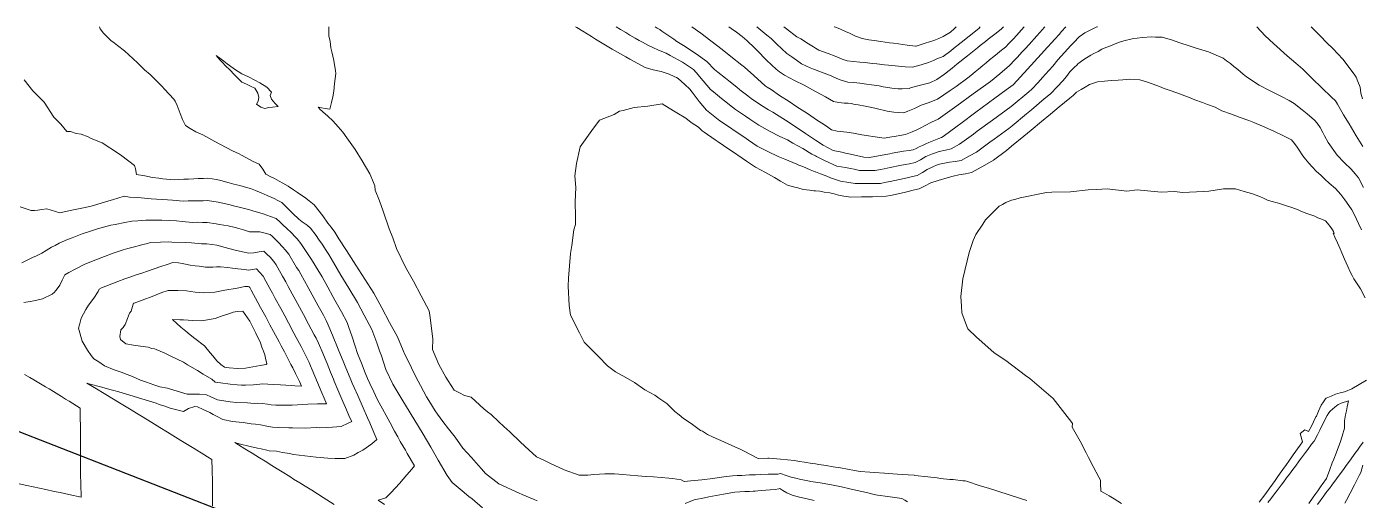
# Model space of a CAD drawing. Header units: inches. Extents: x 11351264 to 11356330, y 6702313 to 6706468.
# Drawn here: x 11354518 to 11355333, y 6706179 to 6706468 of the extents above; entities that cross this region are included whole.
import ezdxf

# ---------------------------------------------------------------- set-up
doc = ezdxf.new("R2010")
doc.units = ezdxf.units.IN
doc.header["$MEASUREMENT"] = 0
doc.layers.add('Shumate_Contours_clip1', color=7, linetype='Continuous', lineweight=0)
doc.layers.add('Shumate_Streets_clip1', color=7, linetype='Continuous')

msp = doc.modelspace()

# ---------------------------------------------------------------- linework, layer by layer
at = {"layer": 'Shumate_Contours_clip1'}
for points, elevation in [([(11354562.49, 6706468.13), (11354562.99, 6706466.89), (11354565.03, 6706464.2), (11354569.49, 6706459.74), (11354571.55, 6706458.21), (11354573.67, 6706456.55), (11354577.8, 6706453.3), (11354585.73, 6706446.12), (11354590.15, 6706441.86), (11354593.6, 6706438.87), (11354600.86, 6706431.62), (11354602.36, 6706430.05), (11354607.94, 6706423.85), (11354608.72, 6706422.62), (11354610.06, 6706420.04), (11354611.93, 6706415.17), (11354613.2, 6706411.38), (11354615.17, 6706407.87), (11354618.05, 6706406), (11354621.49, 6706403.94), (11354625.72, 6706402.08), (11354632.97, 6706397.99), (11354639.9, 6706394.4), (11354644.32, 6706392.17), (11354647.51, 6706390.59), (11354649.65, 6706389.43), (11354656.01, 6706386.01), (11354660.14, 6706384.14), (11354662.34, 6706381.15), (11354664.28, 6706377.99), (11354666.86, 6706376.7), (11354667.24, 6706376.52), (11354669.45, 6706375.36), (11354672.37, 6706373.79), (11354674.49, 6706372.59), (11354677.76, 6706370.76), (11354681.15, 6706368.56), (11354683.6, 6706366.92), (11354685.65, 6706365.48), (11354687.78, 6706363.99), (11354690.73, 6706361.73), (11354693.8, 6706359.33), (11354698.93, 6706352.55), (11354702.17, 6706348.21), (11354704.04, 6706345.68), (11354706.34, 6706342.55), (11354708.85, 6706338.67), (11354713.4, 6706331.47), (11354719.19, 6706322.5), (11354724.72, 6706313.96), (11354730.21, 6706305.39), (11354735.1, 6706296.36), (11354739.82, 6706287.52), (11354744.58, 6706278.66), (11354748.14, 6706270.44), (11354749.06, 6706267.97), (11354752.49, 6706261.29), (11354753.86, 6706258.46), (11354757.36, 6706251.7), (11354758.71, 6706248.99), (11354762.38, 6706242.05), (11354763.75, 6706239.89), (11354767.75, 6706233.57), (11354769.01, 6706231.56), (11354772.43, 6706226.97), (11354775.8, 6706222.57), (11354779.77, 6706217.46), (11354784.59, 6706210.78), (11354789.76, 6706205.09), (11354794.08, 6706200.22), (11354795.95, 6706198.09), (11354798.36, 6706195.34), (11354804.77, 6706190.36), (11354806.64, 6706188.9), (11354811.06, 6706186.84), (11354814.43, 6706185.32), (11354818.98, 6706183.19), (11354820.9, 6706182.37), (11354828.04, 6706179.33), (11354829.95, 6706178.48)], 1384), ([(11354702.7, 6706468.13), (11354702.73, 6706464.77), (11354702.71, 6706462.6), (11354703.44, 6706459.07), (11354704.01, 6706455.2), (11354704.46, 6706452.74), (11354705.68, 6706447.56), (11354706.67, 6706441.21), (11354706.98, 6706439.57), (11354706.24, 6706433.41), (11354705.7, 6706428.74), (11354705.1, 6706425.25), (11354704.39, 6706421.93), (11354703.33, 6706417.79), (11354700.53, 6706418.14), (11354698.26, 6706418.58), (11354696.24, 6706418.97), (11354697.69, 6706417.45), (11354698.44, 6706416.68), (11354699.04, 6706416.1), (11354702.07, 6706413.39), (11354705.12, 6706410.56), (11354708.41, 6706407.02), (11354709.72, 6706405.34), (11354711.17, 6706403.66), (11354713.73, 6706400.16), (11354718.82, 6706393.14), (11354723.15, 6706386.22), (11354727.68, 6706378.19), (11354729.94, 6706372.98), (11354730.85, 6706370.94), (11354730.99, 6706368.25), (11354733.72, 6706361.77), (11354735.98, 6706355.52), (11354739.56, 6706344.66), (11354741.7, 6706339.15), (11354744.1, 6706332.58), (11354749.44, 6706321.33), (11354754.35, 6706312.64), (11354759.02, 6706303.71), (11354764.08, 6706294.54), (11354764.37, 6706291.94), (11354766.13, 6706277.57), (11354766.05, 6706270.99), (11354769.99, 6706261.82), (11354774.15, 6706254.07), (11354775.58, 6706251.87), (11354779.32, 6706246.05), (11354782.44, 6706244.44), (11354785.61, 6706242.99), (11354789.63, 6706241.83), (11354797.33, 6706234.73), (11354799.66, 6706232.98), (11354801.87, 6706231.22), (11354806.64, 6706226.79), (11354809.52, 6706223.96), (11354813.25, 6706220.63), (11354819.86, 6706214.46), (11354824.85, 6706209.76), (11354829.54, 6706205.53), (11354834, 6706203.3), (11354838.03, 6706201.4), (11354846.4, 6706197.44), (11354855.54, 6706194.24), (11354860.89, 6706194.2), (11354864.57, 6706194.59), (11354867.96, 6706194.78), (11354871.3, 6706194.97), (11354873.91, 6706195.07), (11354877.3, 6706194.98), (11354879.79, 6706194.83), (11354882.01, 6706194.69), (11354886.77, 6706194.31), (11354891.55, 6706193.89), (11354896.28, 6706193.49), (11354896.33, 6706193.48), (11354896.57, 6706193.47), (11354901.01, 6706193.17), (11354905.7, 6706192.83), (11354910.47, 6706192.38), (11354912.58, 6706192.19), (11354915.36, 6706191.74), (11354917.84, 6706191.35), (11354919.7, 6706190.46), (11354923.92, 6706190.73), (11354926.07, 6706191), (11354930.57, 6706191.39), (11354937.31, 6706192.26), (11354941.22, 6706192.82), (11354944.1, 6706193.25), (11354949.25, 6706193.86), (11354952.22, 6706194.04), (11354954.92, 6706194.12), (11354959.68, 6706194.39), (11354963.45, 6706194.54), (11354966.22, 6706194.67), (11354971.17, 6706194.83), (11354973.16, 6706194.9), (11354975.36, 6706194.89), (11354977.08, 6706194.94), (11354978.58, 6706195.17), (11354982.17, 6706194), (11354985.09, 6706193.09), (11354987.99, 6706192.33), (11354990.99, 6706191.62), (11354994.54, 6706190.88), (11354997.11, 6706190.4), (11355000, 6706189.94), (11355002.92, 6706189.47), (11355008.7, 6706188.54), (11355015.97, 6706187.09), (11355021.05, 6706185.93), (11355025.55, 6706184.9), (11355031.12, 6706183.55), (11355035.12, 6706182.71), (11355037.85, 6706182.09), (11355044.1, 6706181.22), (11355046.97, 6706180.72), (11355052.81, 6706179.95), (11355054.53, 6706178.92), (11355056.23, 6706177.85)], 1382), ([(11355334.79, 6706369.99), (11355331.73, 6706375.8), (11355329.74, 6706378.22), (11355327.33, 6706381.13), (11355322.95, 6706385.2), (11355318.66, 6706389.75), (11355313.21, 6706397.43), (11355311.02, 6706401.46), (11355309.86, 6706403.54), (11355308.27, 6706406.54), (11355306.47, 6706409.17), (11355304.93, 6706411.12), (11355300.37, 6706414.97), (11355297.4, 6706417.31), (11355292.48, 6706421.16), (11355289.31, 6706422.96), (11355284.78, 6706425.51), (11355280.19, 6706427.64), (11355277.32, 6706429.19), (11355271.09, 6706432.33), (11355263.24, 6706437.6), (11355261.25, 6706439.21), (11355258.05, 6706441.93), (11355255.6, 6706443.89), (11355253.62, 6706445.63), (11355251.11, 6706447.37), (11355249.11, 6706448.85), (11355240.17, 6706452.8), (11355232.04, 6706455.19), (11355228.99, 6706456.19), (11355221.94, 6706458.41), (11355218.05, 6706459.82), (11355211.82, 6706461.83), (11355207.66, 6706461.73), (11355205.52, 6706461.91), (11355199.51, 6706461.43), (11355193.42, 6706460.67), (11355188.46, 6706459.45), (11355185.05, 6706458.51), (11355180.16, 6706456.48), (11355177.48, 6706455.37), (11355175, 6706454.33), (11355172.75, 6706453.08), (11355170.12, 6706451.8), (11355168.22, 6706450.65), (11355163.98, 6706448.03), (11355160.27, 6706445.37), (11355159.98, 6706445.1), (11355157.74, 6706442.91), (11355155.44, 6706440.47), (11355153.36, 6706437.72), (11355151.2, 6706435.09), (11355147.84, 6706431.64), (11355143.5, 6706427.22), (11355139.7, 6706424.02), (11355131.94, 6706417.38), (11355128.9, 6706414.84), (11355120.13, 6706407.59), (11355118.12, 6706405.93), (11355109.15, 6706399.41), (11355106.57, 6706397.53), (11355098.32, 6706391.57), (11355094.01, 6706389.21), (11355088.97, 6706386.42), (11355085.33, 6706385.71), (11355081.79, 6706385.48), (11355077.79, 6706384.6), (11355075.7, 6706384.21), (11355073.88, 6706383.57), (11355072.04, 6706382.74), (11355068.27, 6706380.86), (11355065.42, 6706378.99), (11355062.1, 6706377.21), (11355059.36, 6706376.62), (11355055.99, 6706375.86), (11355051.36, 6706374.85), (11355045.69, 6706373.59), (11355043.1, 6706373.08), (11355039.75, 6706372.41), (11355037.46, 6706372.35), (11355032.95, 6706372.33), (11355030.84, 6706372.29), (11355024.25, 6706372.34), (11355020.44, 6706373.02), (11355015.23, 6706373.81), (11355009.16, 6706375.85), (11355006.96, 6706376.81), (11355003, 6706378.28), (11355000, 6706379.39), (11354999.86, 6706379.44), (11354996.82, 6706380.81), (11354992.22, 6706382.82), (11354990.52, 6706383.35), (11354989.77, 6706383.62), (11354988.57, 6706384.18), (11354983.76, 6706386.11), (11354981.18, 6706387.28), (11354977.29, 6706388.81), (11354970.83, 6706391.81), (11354964.42, 6706395.25), (11354959.03, 6706398.88), (11354956.21, 6706400.77), (11354950.32, 6706404.74), (11354948, 6706406.31), (11354941.65, 6706410.62), (11354933.33, 6706417.18), (11354928.99, 6706422.46), (11354924.73, 6706428.16), (11354923.15, 6706430.06), (11354920.27, 6706432.85), (11354916.09, 6706436.5), (11354915.15, 6706437.07), (11354913.65, 6706437.81), (11354910.51, 6706439.19), (11354905.65, 6706440.68), (11354900.84, 6706441.79), (11354895.98, 6706443.29), (11354886.62, 6706448.32), (11354884.19, 6706449.67), (11354875.8, 6706454.44), (11354872.67, 6706456.26), (11354868.75, 6706458.66), (11354865.63, 6706460.61), (11354863.12, 6706462.15), (11354857.82, 6706465.45), (11354854.17, 6706467.63), (11354853.35, 6706468.13)], 1382), ([(11355172.22, 6706468.13), (11355171.93, 6706467.99), (11355164.53, 6706464.36), (11355161.09, 6706461.94), (11355157.92, 6706458.55), (11355156.01, 6706456.55), (11355152.14, 6706452.42), (11355148.02, 6706447.95), (11355145.03, 6706444.04), (11355140.48, 6706439.09), (11355138.66, 6706437.07), (11355135.96, 6706434.1), (11355132.16, 6706429.92), (11355130.43, 6706428.44), (11355119.63, 6706419.37), (11355108.09, 6706410.95), (11355098.85, 6706404.24), (11355096.54, 6706402.58), (11355088.02, 6706396.4), (11355082.86, 6706393.54), (11355079.38, 6706392.65), (11355075.54, 6706391.93), (11355071.48, 6706390.53), (11355067.5, 6706388.82), (11355064.22, 6706386.89), (11355060.9, 6706385.14), (11355057.41, 6706384.47), (11355054.86, 6706384), (11355051.43, 6706383.33), (11355045.53, 6706382.11), (11355041.94, 6706381.41), (11355039.72, 6706380.94), (11355036.37, 6706380.26), (11355033.41, 6706380.24), (11355029.5, 6706380.35), (11355026.86, 6706380.39), (11355023.6, 6706381.09), (11355021.3, 6706381.5), (11355018.34, 6706382.11), (11355015.71, 6706382.52), (11355013.09, 6706383.03), (11355005.81, 6706386.2), (11355000.55, 6706388.89), (11355000, 6706389.17), (11354997.7, 6706390.34), (11354992.21, 6706393.81), (11354986.21, 6706397.01), (11354982.82, 6706398.98), (11354978.27, 6706401.06), (11354972.39, 6706404.05), (11354965.43, 6706407.92), (11354959.9, 6706411.63), (11354957.22, 6706413.42), (11354951.21, 6706417.5), (11354949.4, 6706418.93), (11354944.41, 6706422.89), (11354942.62, 6706424.32), (11354937.64, 6706428.3), (11354935.84, 6706429.73), (11354931.42, 6706435.14), (11354927.13, 6706440.13), (11354925.38, 6706441.97), (11354918.73, 6706446.52), (11354911.17, 6706450.53), (11354908.71, 6706451.9), (11354904.14, 6706453.77), (11354900.68, 6706455.39), (11354897.5, 6706456.79), (11354894.22, 6706458.64), (11354892.38, 6706459.63), (11354889.88, 6706461.08), (11354886.56, 6706463), (11354884.09, 6706464.5), (11354880.91, 6706466.48), (11354878.32, 6706468.13)], 1384), ([(11355152.98, 6706468.13), (11355150.32, 6706465.11), (11355148.81, 6706463.45), (11355146.17, 6706460.45), (11355144.2, 6706458.29), (11355141.99, 6706455.8), (11355139.58, 6706453.16), (11355138.26, 6706451.68), (11355135.46, 6706448.62), (11355133.9, 6706446.95), (11355129.56, 6706442.21), (11355125.21, 6706437.46), (11355121.04, 6706432.89), (11355120.87, 6706432.74), (11355120.71, 6706432.6), (11355116.54, 6706429.52), (11355109.6, 6706424.39), (11355098.04, 6706415.85), (11355088.73, 6706408.97), (11355086.48, 6706407.34), (11355078, 6706401.09), (11355076.92, 6706400.48), (11355075.37, 6706399.94), (11355073.31, 6706399), (11355071.37, 6706398.25), (11355069.3, 6706397.31), (11355067.37, 6706396.51), (11355065.34, 6706395.58), (11355063.37, 6706394.69), (11355061.43, 6706393.8), (11355059.71, 6706392.96), (11355057.29, 6706392.58), (11355053.8, 6706392.01), (11355050.32, 6706391.43), (11355046.84, 6706390.85), (11355045.37, 6706390.56), (11355043.04, 6706390.16), (11355039.66, 6706389.56), (11355036.29, 6706388.92), (11355032.92, 6706388.28), (11355029.44, 6706388.38), (11355026.79, 6706389.04), (11355023.94, 6706389.65), (11355021.48, 6706390.26), (11355018.42, 6706390.88), (11355016.18, 6706391.43), (11355012.88, 6706392.05), (11355010.89, 6706392.54), (11355004.59, 6706395.68), (11355000, 6706398.79), (11354993.87, 6706402.94), (11354983.96, 6706409.53), (11354973.93, 6706415.95), (11354971.29, 6706417.44), (11354966.43, 6706420.39), (11354960.65, 6706424.28), (11354958.64, 6706425.85), (11354953.83, 6706429.67), (11354951.86, 6706431.21), (11354947.04, 6706435.06), (11354945.08, 6706436.6), (11354940.24, 6706440.46), (11354938.3, 6706441.98), (11354933.61, 6706446.81), (11354927.17, 6706451.49), (11354923.08, 6706454.21), (11354920.37, 6706455.94), (11354915.35, 6706459.14), (11354913.42, 6706460.54), (11354906.19, 6706465.49), (11354904.91, 6706466.32), (11354903.36, 6706467.31), (11354902.14, 6706468.13)], 1386), ([(11355140.17, 6706468.13), (11355139.87, 6706467.78), (11355137.13, 6706464.66), (11355135.27, 6706462.58), (11355133.59, 6706460.66), (11355132.13, 6706459.01), (11355130.55, 6706457.19), (11355128.17, 6706454.63), (11355126.13, 6706452.5), (11355123.34, 6706449.49), (11355121.72, 6706447.8), (11355118.51, 6706444.36), (11355112.53, 6706439.44), (11355106.96, 6706434.72), (11355096.41, 6706427.03), (11355086.39, 6706419.83), (11355074.96, 6706411.75), (11355070.81, 6706409.8), (11355066.95, 6706407.7), (11355064.05, 6706406.2), (11355061.5, 6706405.01), (11355059.01, 6706403.97), (11355055.01, 6706402.28), (11355051.55, 6706401.65), (11355049.33, 6706401.33), (11355045.48, 6706400.72), (11355041.89, 6706400.14), (11355034.94, 6706401.06), (11355032.32, 6706401.38), (11355028.41, 6706402.1), (11355023.19, 6706403.04), (11355019.21, 6706403.62), (11355013.15, 6706404.35), (11355009.76, 6706405.19), (11355006.14, 6706407.73), (11355000, 6706411.65), (11354999.18, 6706412.17), (11354995.06, 6706415.06), (11354988.6, 6706419.15), (11354983.99, 6706422.39), (11354978.02, 6706426.15), (11354972.94, 6706429.72), (11354970.46, 6706431.22), (11354969.25, 6706432.11), (11354962.27, 6706438.39), (11354956.57, 6706443.35), (11354955.04, 6706444.7), (11354948.36, 6706449.93), (11354942.96, 6706454.11), (11354936.1, 6706459.41), (11354930.04, 6706464.08), (11354924.46, 6706468.13)], 1388), ([(11355127.55, 6706468.13), (11355125.87, 6706466.18), (11355122.84, 6706462.7), (11355120.88, 6706460.64), (11355118.32, 6706458.08), (11355116.01, 6706455.67), (11355113.71, 6706453.82), (11355111.17, 6706451.76), (11355108.96, 6706449.97), (11355106.34, 6706447.83), (11355104.21, 6706446.12), (11355102.17, 6706444.46), (11355099.51, 6706442.23), (11355097.61, 6706440.66), (11355094.85, 6706438.31), (11355093.1, 6706436.85), (11355085.94, 6706431.69), (11355082.35, 6706429.19), (11355074.5, 6706423.79), (11355068.91, 6706421.72), (11355064.5, 6706420.24), (11355060.42, 6706418.24), (11355056.5, 6706416.5), (11355053.95, 6706415.46), (11355050.56, 6706415.64), (11355047.91, 6706416.03), (11355043.87, 6706416.57), (11355037.07, 6706418.07), (11355034.44, 6706418.71), (11355030.27, 6706419.63), (11355026.16, 6706420.49), (11355023.31, 6706420.89), (11355022, 6706421.15), (11355020.01, 6706421.34), (11355017.58, 6706421.47), (11355014.32, 6706421.92), (11355011.08, 6706422.5), (11355006.14, 6706425.35), (11355000.4, 6706428.28), (11355000, 6706428.5), (11354993.08, 6706432.41), (11354987.19, 6706435.23), (11354981.05, 6706438.44), (11354978.11, 6706440.61), (11354975.99, 6706442.13), (11354973.25, 6706444.68), (11354969.87, 6706447.79), (11354964.56, 6706453.36), (11354962.94, 6706454.94), (11354957.98, 6706459.64), (11354955.17, 6706462.09), (11354951.67, 6706464.85), (11354948.55, 6706467.12), (11354947.09, 6706468.13)], 1390), ([(11355114.85, 6706468.13), (11355113.55, 6706466.82), (11355110.28, 6706464.24), (11355108.7, 6706462.97), (11355105.48, 6706460.43), (11355103.85, 6706459.11), (11355100.68, 6706456.62), (11355098.99, 6706455.26), (11355095.89, 6706452.8), (11355092.83, 6706450.39), (11355091.1, 6706448.98), (11355088.12, 6706446.62), (11355086.34, 6706445.15), (11355083.42, 6706442.84), (11355081.57, 6706441.31), (11355078.74, 6706439.06), (11355074.04, 6706435.79), (11355069.94, 6706433.93), (11355065.81, 6706432.75), (11355061.67, 6706431.74), (11355058.13, 6706430.77), (11355057.17, 6706430.34), (11355052.9, 6706430.23), (11355050.45, 6706430.28), (11355047.99, 6706430.42), (11355041.28, 6706431.48), (11355038.81, 6706432.02), (11355034.22, 6706432.62), (11355031.24, 6706433.07), (11355027.01, 6706433.56), (11355023.49, 6706433.96), (11355019.85, 6706434.34), (11355017.8, 6706434.86), (11355015.72, 6706435.49), (11355012.96, 6706436.59), (11355009.9, 6706437.88), (11355007.55, 6706438.87), (11355002.47, 6706440.74), (11355000, 6706441.73), (11354998.79, 6706442.22), (11354996.73, 6706442.98), (11354991.37, 6706445.48), (11354988.38, 6706447.62), (11354985.52, 6706449.66), (11354982.49, 6706451.79), (11354976.34, 6706457.41), (11354972.86, 6706460.87), (11354970.28, 6706463.03), (11354966.63, 6706466.1), (11354964.11, 6706468.13)], 1392), ([(11355100.64, 6706468.13), (11355099.71, 6706467.02), (11355093.9, 6706462.31), (11355089.06, 6706458.54), (11355084.26, 6706454.72), (11355082.67, 6706453.48), (11355077.9, 6706450), (11355074.19, 6706448.45), (11355072.17, 6706447.54), (11355068.98, 6706446.34), (11355064.58, 6706444.74), (11355059.32, 6706443.36), (11355054.76, 6706443.68), (11355050.79, 6706444.04), (11355048.75, 6706444.25), (11355044.65, 6706444.63), (11355042.24, 6706444.86), (11355037.52, 6706445.43), (11355034.63, 6706445.69), (11355030.4, 6706446.19), (11355027, 6706446.49), (11355023.28, 6706446.93), (11355019.34, 6706447.27), (11355016.24, 6706448.4), (11355011.95, 6706450.14), (11355007.7, 6706451.75), (11355002.02, 6706453.77), (11355000, 6706455.02), (11354998.85, 6706455.73), (11354995.69, 6706457.69), (11354991.08, 6706460.62), (11354988.65, 6706461.88), (11354982.32, 6706466.76), (11354980.56, 6706468.13)], 1394), ([(11355085.99, 6706468.13), (11355084.73, 6706466.9), (11355082.39, 6706464.8), (11355078.03, 6706462.1), (11355075.38, 6706460.98), (11355072.22, 6706459.75), (11355066.93, 6706458.1), (11355061.54, 6706456.24), (11355061.35, 6706456.17), (11355061.19, 6706456.19), (11355056.08, 6706456.9), (11355050.69, 6706457.6), (11355047.73, 6706457.98), (11355045.31, 6706458.28), (11355039.9, 6706459.03), (11355035.83, 6706459.64), (11355032.65, 6706460.2), (11355028.46, 6706460.83), (11355024.48, 6706462.33), (11355020.69, 6706464.11), (11355018.31, 6706465.23), (11355015.27, 6706466.6), (11355012.78, 6706467.6), (11355011.62, 6706468.04), (11355011.36, 6706468.13)], 1396), ([(11355334.43, 6706394.87), (11355330.41, 6706401.4), (11355325.96, 6706408.71), (11355322.56, 6706414.29), (11355321.61, 6706416.2), (11355318.88, 6706420.8), (11355317.77, 6706422.89), (11355315.22, 6706425.04), (11355309.26, 6706430.78), (11355303.52, 6706436.56), (11355297.73, 6706442.2), (11355293.42, 6706445.94), (11355288.19, 6706450.42), (11355279.76, 6706457.96), (11355274.77, 6706462.59), (11355269.59, 6706468.13)], 1384), ([(11355334.11, 6706424.15), (11355333.15, 6706427.63), (11355332.69, 6706431.17), (11355331.3, 6706434.63), (11355330.32, 6706437.33), (11355329.47, 6706438.5), (11355323.67, 6706446.55), (11355322.07, 6706448.23), (11355316.16, 6706454.77), (11355312.33, 6706458.24), (11355308.33, 6706462.46), (11355302.8, 6706468.13)], 1386), ([(11354516.65, 6706435.75), (11354521.91, 6706429.04), (11354527.11, 6706423.68), (11354528.86, 6706421.95), (11354534.66, 6706412.96), (11354538.93, 6706408.62), (11354542.67, 6706404.1), (11354544.89, 6706404.04), (11354548.27, 6706402.89), (11354551.33, 6706402.56), (11354555.58, 6706400.89), (11354557.59, 6706399.84), (11354564.16, 6706397.12), (11354574.11, 6706390.64), (11354576.31, 6706389.18), (11354583.91, 6706383.36), (11354584.59, 6706381.38), (11354585.21, 6706377.84), (11354590.19, 6706376.96), (11354594.97, 6706376.1), (11354598.85, 6706375.53), (11354601.25, 6706375.13), (11354608.17, 6706374.64), (11354610.96, 6706374.8), (11354614.15, 6706374.92), (11354616.91, 6706375.08), (11354620.13, 6706375.21), (11354622.85, 6706375.38), (11354626.11, 6706375.49), (11354628.8, 6706375.64), (11354634.13, 6706374.72), (11354636.79, 6706374.2), (11354641.8, 6706372.84), (11354644.66, 6706372.04), (11354648.32, 6706371.06), (11354652.48, 6706369.95), (11354654.84, 6706369.33), (11354657.83, 6706368.05), (11354661.28, 6706366.57), (11354664.93, 6706365.07), (11354669.25, 6706363.24), (11354671.62, 6706362.06), (11354674.03, 6706360.83), (11354677.47, 6706357.4), (11354680.67, 6706353.98), (11354684.42, 6706350.66), (11354686.31, 6706349.05), (11354689.42, 6706346.89), (11354691.42, 6706345.12), (11354694.9, 6706340.55), (11354696.4, 6706338.41), (11354698.52, 6706335.22), (11354701.02, 6706331.51), (11354702.64, 6706328.94), (11354705.5, 6706324.06), (11354709.95, 6706316.46), (11354714.98, 6706308.35), (11354720.28, 6706299.68), (11354724.37, 6706291.93), (11354728.98, 6706283.12), (11354732.04, 6706275.04), (11354733.64, 6706270.24), (11354734.84, 6706267.04), (11354737.51, 6706258.75), (11354741.71, 6706249.75), (11354747.23, 6706240.72), (11354752.38, 6706232.33), (11354757.5, 6706223.9), (11354760.35, 6706219.28), (11354765.07, 6706211.3), (11354769.57, 6706203.34), (11354775.08, 6706193.97), (11354777.98, 6706189.78), (11354780.4, 6706187.77), (11354784.18, 6706184.74), (11354788.31, 6706181.28), (11354790.29, 6706179.69), (11354796.58, 6706174.36)], 1386), ([(11355333.59, 6706344.13), (11355331.8, 6706347.95), (11355330.54, 6706350.63), (11355328.76, 6706354.43), (11355327.57, 6706356.27), (11355325.79, 6706358.93), (11355323.49, 6706362.46), (11355320.89, 6706365.7), (11355317.66, 6706369.4), (11355313.91, 6706372.63), (11355311.16, 6706375), (11355308.86, 6706377.18), (11355305.82, 6706379.96), (11355303.64, 6706382.37), (11355301.49, 6706384.8), (11355299.38, 6706387.29), (11355297.82, 6706389.19), (11355296.96, 6706390.42), (11355295.83, 6706392.13), (11355294.23, 6706394.48), (11355292.66, 6706396.86), (11355290.79, 6706398.97), (11355285.88, 6706401.5), (11355279.93, 6706404.28), (11355273.07, 6706407.4), (11355267.73, 6706409.56), (11355264.8, 6706410.76), (11355259.47, 6706412.72), (11355254.23, 6706414.63), (11355248.24, 6706416.81), (11355244.08, 6706418.98), (11355239.54, 6706420.64), (11355236.52, 6706421.82), (11355231.75, 6706423.56), (11355228.96, 6706424.64), (11355223.95, 6706426.46), (11355221.39, 6706427.45), (11355216.13, 6706429.36), (11355213.04, 6706430.46), (11355210.21, 6706431.59), (11355206.2, 6706433), (11355202.18, 6706434.4), (11355198.14, 6706435.69), (11355191.86, 6706436.11), (11355187.8, 6706435.75), (11355184.99, 6706435.47), (11355180.62, 6706435.19), (11355176.52, 6706434.92), (11355172.37, 6706434.52), (11355167.4, 6706432.75), (11355164.85, 6706431.28), (11355162.32, 6706429.79), (11355159.42, 6706428.17), (11355157.33, 6706426.19), (11355155.42, 6706424.39), (11355148.92, 6706419.12), (11355143.56, 6706414.61), (11355138.15, 6706410.21), (11355131.69, 6706404.84), (11355127.37, 6706401.32), (11355119.79, 6706395.08), (11355116.6, 6706392.49), (11355108.71, 6706386.71), (11355103.4, 6706383.65), (11355099.33, 6706381.36), (11355095.28, 6706379.05), (11355091.74, 6706378.23), (11355087.61, 6706377.73), (11355084.11, 6706376.85), (11355080.45, 6706375.75), (11355075, 6706374.26), (11355070.41, 6706372.67), (11355066.69, 6706370.64), (11355063.33, 6706369.11), (11355060.53, 6706368.41), (11355055.05, 6706367.17), (11355050.45, 6706366.11), (11355045.85, 6706365.07), (11355043.11, 6706364.58), (11355034.86, 6706364.31), (11355028.21, 6706364.15), (11355021.57, 6706364.03), (11355017.36, 6706364.6), (11355014.06, 6706365.29), (11355011.45, 6706365.96), (11355008.8, 6706366.76), (11355005.25, 6706367.11), (11355002.64, 6706367.63), (11355000, 6706367.83), (11354998.9, 6706367.91), (11354996.62, 6706368.36), (11354992.54, 6706368.67), (11354989.24, 6706369.69), (11354986.49, 6706370.41), (11354982.91, 6706371.35), (11354978.66, 6706373.84), (11354974.88, 6706376.04), (11354969.36, 6706379.16), (11354963.37, 6706382.28), (11354957.93, 6706385.97), (11354955.17, 6706387.83), (11354949.25, 6706391.85), (11354946.96, 6706393.39), (11354940.57, 6706397.73), (11354938.76, 6706398.96), (11354931.91, 6706403.62), (11354930.78, 6706404.49), (11354928.49, 6706406.84), (11354924.06, 6706409.67), (11354920.71, 6706412.25), (11354915.22, 6706415.59), (11354913.33, 6706416.77), (11354906.33, 6706421), (11354897.58, 6706419.58), (11354889.25, 6706418.87), (11354882.55, 6706416.96), (11354880.25, 6706416.48), (11354876.96, 6706414.51), (11354868.01, 6706411), (11354863.34, 6706404.66), (11354856.17, 6706394.76), (11354854.02, 6706384.63), (11354852.92, 6706377.03), (11354853.51, 6706369.87), (11354853.11, 6706361.24), (11354853.34, 6706352.13), (11354853.33, 6706347.37), (11354852.27, 6706343.99), (11354851.1, 6706334.58), (11354850.42, 6706329.56), (11354849.12, 6706314.5), (11354848.83, 6706309.64), (11354849.52, 6706297.84), (11354850.42, 6706291.94), (11354855.89, 6706281.09), (11354858.72, 6706275.37), (11354867.34, 6706266.65), (11354872.93, 6706260.99), (11354877.92, 6706257.26), (11354884.21, 6706253.8), (11354889.5, 6706250.89), (11354895.81, 6706246.45), (11354901.88, 6706243.08), (11354904.33, 6706241.22), (11354909.25, 6706237.96), (11354913.99, 6706233.07), (11354916.71, 6706231.17), (11354919.32, 6706228.91), (11354924.09, 6706225.78), (11354929.69, 6706221.45), (11354930.9, 6706221.08), (11354933.97, 6706219.09), (11354937.44, 6706217.46), (11354944, 6706214.59), (11354947.13, 6706213.17), (11354954.08, 6706210.02), (11354956.52, 6706208.84), (11354965.04, 6706204.4), (11354970.88, 6706204.52), (11354971.62, 6706204.52), (11354974.1, 6706204.32), (11354978.55, 6706203.97), (11354982.94, 6706203.59), (11354987.24, 6706203.18), (11354990.15, 6706202.62), (11354993.23, 6706202.14), (11354997.89, 6706201.41), (11355000, 6706201.07), (11355001.97, 6706200.75), (11355006.57, 6706200.04), (11355010.76, 6706199.32), (11355015.22, 6706198.63), (11355019.61, 6706197.84), (11355023.85, 6706197.18), (11355027.2, 6706196.57), (11355033.18, 6706196.16), (11355035.81, 6706195.89), (11355042.19, 6706195.48), (11355044.39, 6706195.26), (11355052.94, 6706194.67), (11355060.28, 6706194.22), (11355060.74, 6706194.05), (11355068.54, 6706193.15), (11355074.34, 6706192.52), (11355076.34, 6706192.28), (11355082.1, 6706191.65), (11355084.14, 6706191.51), (11355090.05, 6706190.86), (11355091.53, 6706190.72), (11355092.33, 6706190.52), (11355100.64, 6706187.82), (11355105.6, 6706186.24), (11355110.08, 6706184.79), (11355119.55, 6706181.8), (11355129.03, 6706178.82)], 1380), ([(11354514.04, 6706358.13), (11354520.82, 6706355.89), (11354522.84, 6706355.9), (11354525.01, 6706356.14), (11354527.45, 6706356.57), (11354530.41, 6706356.96), (11354538.36, 6706354.42), (11354544.69, 6706355.79), (11354548.69, 6706356.65), (11354551.81, 6706357.32), (11354556.74, 6706358.38), (11354558.94, 6706358.86), (11354566.25, 6706361.15), (11354571.11, 6706362.69), (11354573.7, 6706363.37), (11354577.63, 6706364.55), (11354580.97, 6706364.05), (11354586.1, 6706363.75), (11354594.09, 6706363.02), (11354604.14, 6706362.42), (11354607.15, 6706362.19), (11354613.77, 6706361.62), (11354616.66, 6706361.72), (11354619.82, 6706361.73), (11354622.61, 6706361.85), (11354625.86, 6706361.86), (11354628.55, 6706361.95), (11354635.04, 6706360.88), (11354641.52, 6706359.54), (11354645.17, 6706358.61), (11354648, 6706358), (11354651.97, 6706356.96), (11354654.5, 6706356.28), (11354655.43, 6706355.96), (11354659.19, 6706354.84), (11354662.59, 6706353.75), (11354664.8, 6706352.98), (11354667.08, 6706352.23), (11354670.46, 6706351.06), (11354673.02, 6706348.67), (11354674.96, 6706346.81), (11354676.59, 6706345.31), (11354680.08, 6706341.94), (11354681.72, 6706340.16), (11354683.26, 6706338.52), (11354685.67, 6706335.62), (11354692.18, 6706325.95), (11354695.99, 6706319.62), (11354698.6, 6706315.27), (11354702.05, 6706309.02), (11354705.15, 6706303.45), (11354706.42, 6706301.06), (11354710.49, 6706294.04), (11354713.97, 6706287.42), (11354714.93, 6706284.47), (11354716.71, 6706279.43), (11354718.76, 6706272.94), (11354720.17, 6706268.45), (11354722.55, 6706262.69), (11354724.93, 6706256.83), (11354726.37, 6706253.3), (11354727.75, 6706250.29), (11354730.15, 6706245.12), (11354731.17, 6706242.9), (11354732.37, 6706240.25), (11354735.45, 6706234.76), (11354737.62, 6706230.71), (11354740.14, 6706226.2), (11354742.89, 6706221.04), (11354744.79, 6706217.62), (11354746.35, 6706214.89), (11354749.46, 6706209.5), (11354750.61, 6706207.41), (11354754.97, 6706199.86), (11354753.49, 6706197.94), (11354750.27, 6706194.41), (11354745.88, 6706189.16), (11354740.7, 6706183.66), (11354737.46, 6706180.42), (11354732.75, 6706178.99), (11354736.76, 6706176.37)], 1388), ([(11355335.84, 6706302.56), (11355332.93, 6706308.09), (11355328.8, 6706314.14), (11355327.78, 6706316.26), (11355326.75, 6706318.38), (11355325.25, 6706321.65), (11355324.26, 6706323.88), (11355323.28, 6706326.12), (11355321.59, 6706329.98), (11355320.49, 6706332.39), (11355319.67, 6706334.29), (11355318.85, 6706336.18), (11355317.36, 6706339.66), (11355316.35, 6706342.02), (11355316.96, 6706341.75), (11355316.42, 6706343.11), (11355315.8, 6706344.11), (11355315.12, 6706345.2), (11355312.81, 6706348.13), (11355311.52, 6706349.59), (11355308.81, 6706350.69), (11355306.92, 6706351.48), (11355305.03, 6706352.33), (11355302.68, 6706353.18), (11355299.53, 6706354.2), (11355296.09, 6706355.69), (11355294.96, 6706356.21), (11355291.04, 6706357.69), (11355287.75, 6706358.81), (11355285.36, 6706359.59), (11355282.87, 6706360.26), (11355278.2, 6706361.59), (11355276.14, 6706362.14), (11355274.05, 6706363.18), (11355271.46, 6706364.41), (11355266.42, 6706366.35), (11355261.91, 6706367.56), (11355256.59, 6706369.14), (11355249.23, 6706369.04), (11355240.39, 6706367.71), (11355236.94, 6706367.46), (11355224.49, 6706366.86), (11355219.21, 6706367.42), (11355211.19, 6706367.06), (11355196.51, 6706368.45), (11355190.19, 6706367.74), (11355178.12, 6706369.17), (11355171.64, 6706368.69), (11355166.55, 6706368.43), (11355155.72, 6706367.23), (11355144.35, 6706367.07), (11355141.21, 6706366.85), (11355125.09, 6706363.58), (11355121.76, 6706362.69), (11355119.74, 6706362.23), (11355116.28, 6706360.68), (11355114.2, 6706359.53), (11355112.13, 6706358.48), (11355106.59, 6706352.79), (11355103.94, 6706350.24), (11355102.17, 6706347.62), (11355098, 6706341.17), (11355096.37, 6706337.61), (11355093.92, 6706330.2), (11355090.07, 6706314.23), (11355088.7, 6706303.45), (11355089.15, 6706297.46), (11355089.38, 6706293.39), (11355092.17, 6706285.55), (11355093.08, 6706283.59), (11355098.45, 6706278.44), (11355101.66, 6706275.76), (11355109.07, 6706269.01), (11355116.22, 6706264.27), (11355128.22, 6706255.17), (11355131, 6706253.25), (11355145.15, 6706241.08), (11355156.65, 6706226.38), (11355156.96, 6706225.84), (11355156.8, 6706223.65), (11355161.62, 6706214.99), (11355165.27, 6706207.8), (11355166.79, 6706204.94), (11355169.67, 6706199.44), (11355173.17, 6706192.96), (11355174.14, 6706191.16), (11355174.22, 6706189.07), (11355174.41, 6706184.37), (11355176.59, 6706183.14), (11355179.47, 6706181.52), (11355182.5, 6706179.81), (11355186.95, 6706176.87)], 1378), ([(11354515.14, 6706323.85), (11354518.48, 6706325.52), (11354521.68, 6706327.13), (11354524.11, 6706328.23), (11354527.31, 6706329.91), (11354529.95, 6706331.38), (11354533.18, 6706333.38), (11354535.46, 6706334.59), (11354537.95, 6706335.94), (11354542.94, 6706338.19), (11354545.86, 6706339.28), (11354552.01, 6706341.55), (11354556.45, 6706342.96), (11354561.27, 6706344.65), (11354569.54, 6706346.88), (11354572.06, 6706347.4), (11354577.98, 6706348.45), (11354582.37, 6706349.41), (11354586.07, 6706349.47), (11354590.96, 6706349.92), (11354600.69, 6706350.03), (11354609.7, 6706349.48), (11354613.01, 6706349.19), (11354619.34, 6706348.63), (11354622.36, 6706348.65), (11354625.49, 6706348.51), (11354628.31, 6706348.52), (11354633.82, 6706347.67), (11354635.94, 6706347.34), (11354641.28, 6706346.41), (11354645.46, 6706345.5), (11354647.74, 6706344.84), (11354650.55, 6706344), (11354654.14, 6706342.93), (11354656.88, 6706342.89), (11354660.6, 6706342.84), (11354662.97, 6706342.27), (11354666.9, 6706341.29), (11354668.35, 6706339.9), (11354671.76, 6706336.51), (11354674.49, 6706333.5), (11354676.07, 6706331.78), (11354678.18, 6706329.18), (11354683.03, 6706321.11), (11354684.26, 6706319.14), (11354685.54, 6706316.91), (11354690.06, 6706308.86), (11354696.11, 6706297.7), (11354699.35, 6706291.88), (11354701.01, 6706288.62), (11354702.07, 6706286.45), (11354704.95, 6706279.83), (11354708.45, 6706271.26), (11354711.86, 6706262.9), (11354712.7, 6706260.84), (11354716.12, 6706252.5), (11354717.02, 6706250.39), (11354718.22, 6706247.68), (11354720.34, 6706242.9), (11354723.69, 6706235.44), (11354726.4, 6706229.25), (11354727.73, 6706226.14), (11354730.2, 6706220.34), (11354731.98, 6706216.03), (11354728.98, 6706213.29), (11354723.54, 6706209.48), (11354720.63, 6706207.98), (11354718.03, 6706206.43), (11354712.41, 6706204.32), (11354709.36, 6706204.49), (11354706.6, 6706204.38), (11354702.1, 6706204.71), (11354694.97, 6706205.19), (11354688.01, 6706205.96), (11354681.16, 6706206.95), (11354678.62, 6706207.45), (11354674.37, 6706208.05), (11354670.74, 6706208.8), (11354666.28, 6706209.18), (11354664.87, 6706209.46), (11354661.39, 6706210.28), (11354659.09, 6706210.75), (11354654.59, 6706211.84), (11354647.83, 6706213.45), (11354645.24, 6706214.09), (11354647.49, 6706212.71), (11354651.42, 6706210.31), (11354653.32, 6706209.14), (11354655.86, 6706207.58), (11354660.31, 6706204.85), (11354663.71, 6706202.73), (11354667.86, 6706200.15), (11354671.13, 6706198.11), (11354674.17, 6706196.23), (11354678.8, 6706193.35), (11354681.2, 6706191.86), (11354684.88, 6706189.57), (11354688.14, 6706187.55), (11354690.24, 6706186.24), (11354692.25, 6706184.99), (11354699.14, 6706180.61), (11354706.03, 6706176.23)], 1390), ([(11354516.4, 6706299.65), (11354520.29, 6706300.2), (11354522.51, 6706300.62), (11354527.86, 6706301.98), (11354533.66, 6706304.85), (11354534.12, 6706305.18), (11354534.61, 6706305.49), (11354536.15, 6706307.29), (11354538.3, 6706310.22), (11354539.77, 6706313.42), (11354541.35, 6706316.58), (11354543.93, 6706318.1), (11354547.72, 6706320.14), (11354553.54, 6706323.11), (11354561.39, 6706326.2), (11354563.92, 6706327.18), (11354571.52, 6706330.07), (11354577.09, 6706331.77), (11354579.94, 6706332.67), (11354584, 6706333.59), (11354587.06, 6706334.43), (11354589.07, 6706335.04), (11354591.15, 6706335.56), (11354593.68, 6706336.36), (11354599.83, 6706336.59), (11354604.54, 6706336.64), (11354606.74, 6706336.63), (11354615.34, 6706336.36), (11354618.8, 6706336.07), (11354624.95, 6706335.58), (11354628.07, 6706335.45), (11354634.17, 6706334.63), (11354639.41, 6706333.26), (11354644.66, 6706331.9), (11354647.38, 6706331.33), (11354650.03, 6706330.66), (11354653.8, 6706329.9), (11354656.85, 6706329.94), (11354660.04, 6706330.58), (11354662.97, 6706331.09), (11354664.91, 6706329.23), (11354666.83, 6706327.34), (11354669.14, 6706324.69), (11354670.61, 6706322.67), (11354671.62, 6706320.89), (11354674.46, 6706315.72), (11354676.33, 6706312.33), (11354677.91, 6706309.46), (11354680.34, 6706305.05), (11354681.33, 6706303.2), (11354684.8, 6706296.93), (11354687.25, 6706292.4), (11354690.26, 6706286.49), (11354691.86, 6706283.46), (11354693.7, 6706280.01), (11354694.85, 6706277.87), (11354696.38, 6706274.88), (11354699.02, 6706268.77), (11354700.43, 6706265.32), (11354701.57, 6706262.45), (11354703.7, 6706257.13), (11354705.46, 6706252.8), (11354705.91, 6706251.69), (11354708.13, 6706246.45), (11354710.05, 6706242.05), (11354711.27, 6706239.25), (11354712.93, 6706235.5), (11354715.6, 6706229.32), (11354716.65, 6706226.91), (11354714.6, 6706225.95), (11354710.31, 6706223.93), (11354704.86, 6706223.53), (11354697.28, 6706223.16), (11354694.85, 6706223.27), (11354688.2, 6706222.95), (11354680.51, 6706223.11), (11354678.26, 6706223.07), (11354671.87, 6706223.38), (11354668.37, 6706223.55), (11354664.81, 6706224.24), (11354660.93, 6706224.97), (11354657.81, 6706225.46), (11354655.3, 6706225.67), (11354650.45, 6706226.35), (11354647.95, 6706226.63), (11354643.88, 6706227.1), (11354638, 6706228.19), (11354633.98, 6706230.19), (11354632.04, 6706231.29), (11354629.89, 6706232.45), (11354625.89, 6706234.37), (11354622.52, 6706235.94), (11354620.8, 6706236.09), (11354617.01, 6706234.87), (11354613.82, 6706233.11), (11354608.23, 6706234.46), (11354605.82, 6706235.17), (11354602.41, 6706236.34), (11354599.12, 6706237.38), (11354597.1, 6706238.15), (11354592.46, 6706239.72), (11354586.46, 6706241.5), (11354580.47, 6706243.28), (11354578.4, 6706243.85), (11354574.47, 6706245.04), (11354571.34, 6706245.9), (11354569.63, 6706246.44), (11354563.18, 6706248.23), (11354556.96, 6706249.85), (11354554.92, 6706250.38), (11354560.79, 6706246.88), (11354565.41, 6706244.12), (11354575.81, 6706237.77), (11354581.91, 6706234.07), (11354585.12, 6706232.11), (11354588.24, 6706230.22), (11354594.56, 6706226.36), (11354599.39, 6706223.42), (11354604.17, 6706220.5), (11354612.35, 6706215.46), (11354620.51, 6706210.42), (11354626.4, 6706206.76), (11354628.66, 6706205.36), (11354631.3, 6706203.72), (11354631.45, 6706197.46), (11354631.52, 6706190.07), (11354631.55, 6706186.88), (11354631.57, 6706175.53)], 1392), ([(11354516.76, 6706255.76), (11354519.98, 6706253.91), (11354522.48, 6706252.45), (11354524.59, 6706251.23), (11354529.52, 6706248.24), (11354531.78, 6706246.87), (11354534.43, 6706245.26), (11354539.34, 6706242.27), (11354541.91, 6706240.69), (11354544.07, 6706239.38), (11354550.84, 6706235.22), (11354550.85, 6706231.67), (11354550.88, 6706221.68), (11354550.91, 6706215.87), (11354550.94, 6706208.14), (11354550.98, 6706198.52), (11354551.07, 6706194.56), (11354551.16, 6706188.86), (11354551.3, 6706180.89), (11354543.85, 6706182.45), (11354538.51, 6706183.56), (11354534.8, 6706184.33), (11354529.76, 6706185.4), (11354518.23, 6706187.91), (11354506.89, 6706190.41)], 1394), ([(11355336.57, 6706252.34), (11355332.21, 6706249.52), (11355327.73, 6706247), (11355323.75, 6706245.36), (11355323.19, 6706245.18), (11355320.63, 6706244.48), (11355317.73, 6706243.67), (11355315.01, 6706242.52), (11355311.92, 6706241.22), (11355311.56, 6706240.93), (11355310.34, 6706239.11), (11355308.98, 6706237.07), (11355308.16, 6706235.24), (11355307.35, 6706233.4), (11355306.02, 6706230.34), (11355305.75, 6706229.79), (11355304.24, 6706226.81), (11355302.93, 6706224.2), (11355301.24, 6706220.86), (11355298.93, 6706221.9), (11355296.2, 6706219.75), (11355297.5, 6706214.63), (11355296.01, 6706212.5), (11355291.88, 6706206.64), (11355289.17, 6706202.78), (11355287.77, 6706200.85), (11355285.61, 6706197.78), (11355283.98, 6706195.47), (11355282.05, 6706192.78), (11355280.82, 6706191.04), (11355277.64, 6706186.6), (11355274.45, 6706182.15), (11355271.11, 6706177.67)], 1376), ([(11355301.3, 6706177), (11355304.09, 6706180.88), (11355305.59, 6706182.98), (11355306.87, 6706184.74), (11355309, 6706187.73), (11355309.64, 6706188.6), (11355312.24, 6706192.27), (11355314.17, 6706197.62), (11355315.73, 6706201.69), (11355316.62, 6706204.01), (11355318.1, 6706207.69), (11355319.47, 6706211.45), (11355320.46, 6706214.22), (11355321.69, 6706218.02), (11355323.17, 6706222.96), (11355323.14, 6706225.51), (11355323.12, 6706227.51), (11355323.85, 6706231.16), (11355324.31, 6706233.46), (11355324.82, 6706235.92), (11355325.55, 6706239.55), (11355321.15, 6706238.13), (11355320.27, 6706237.8), (11355319.39, 6706237.4), (11355317.3, 6706235.72), (11355314.37, 6706233.34), (11355313.68, 6706232.37), (11355312.62, 6706230.6), (11355310.16, 6706225.97), (11355308.06, 6706221.7), (11355306.65, 6706218.95), (11355304.62, 6706215.07), (11355303.12, 6706213.11), (11355300.78, 6706209.93), (11355299.31, 6706208.01), (11355296.91, 6706204.8), (11355295.53, 6706203.02), (11355293.15, 6706199.82), (11355291.57, 6706197.7), (11355289.5, 6706194.89), (11355287.82, 6706192.57), (11355285.88, 6706189.94), (11355284.5, 6706188.05), (11355282.08, 6706184.91), (11355280.47, 6706182.78), (11355278.19, 6706179.82), (11355276.44, 6706177.51)], 1374), ([(11355306.71, 6706176.39), (11355310.51, 6706181.59), (11355312.48, 6706184.17), (11355313.97, 6706186.14), (11355315.41, 6706188.04), (11355318.31, 6706191.9), (11355321.14, 6706195.81), (11355322.56, 6706197.77), (11355324.26, 6706200.12), (11355326.79, 6706203.55), (11355329.6, 6706207.39), (11355331.1, 6706209.52), (11355332.35, 6706211.27), (11355334.49, 6706214.33)], 1376), ([(11355323.34, 6706177.08), (11355324.36, 6706178.98), (11355326.6, 6706183.21), (11355329.26, 6706188.27), (11355332.19, 6706193.95), (11355333.13, 6706195.79), (11355334.44, 6706200.26)], 1378), ([(11354920.4, 6706176.91), (11354925.91, 6706179.21), (11354932.28, 6706180.41), (11354934.91, 6706181.05), (11354939.28, 6706181.88), (11354941.65, 6706182.32), (11354943.73, 6706182.61), (11354946.23, 6706183.09), (11354948.21, 6706183.39), (11354950.8, 6706183.9), (11354953.76, 6706184.09), (11354956.74, 6706184.21), (11354959.7, 6706184.36), (11354961.95, 6706184.46), (11354963.16, 6706184.54), (11354964.8, 6706184.67), (11354969.57, 6706185.04), (11354972.28, 6706185.27), (11354975.45, 6706185.56), (11354977.63, 6706185.92), (11354978.27, 6706186.02), (11354980.01, 6706184.91), (11354982.45, 6706183.48), (11354985.83, 6706182.06), (11354990.28, 6706180.73), (11354994.89, 6706179.73), (11354999.11, 6706178.8)], 1384)]:
    msp.add_lwpolyline(points, dxfattribs=dict(at, elevation=elevation))
for points, elevation in [([(11354633.85, 6706450.55), (11354636.28, 6706447.78), (11354637.63, 6706446.24), (11354639.47, 6706444.2), (11354642.11, 6706441.85), (11354645.1, 6706438.76), (11354647.29, 6706436.43), (11354649.52, 6706434.2), (11354652.36, 6706432.93), (11354654.78, 6706431.88), (11354657.4, 6706430.61), (11354659.27, 6706427.61), (11354659.91, 6706424.83), (11354659.6, 6706422.62), (11354658.52, 6706420.84), (11354661.24, 6706419.08), (11354663.67, 6706418.14), (11354666.12, 6706418.68), (11354668.2, 6706418.92), (11354671.64, 6706419.3), (11354669.67, 6706421.42), (11354667.68, 6706423.97), (11354666.91, 6706426.04), (11354667.61, 6706428.19), (11354664.77, 6706431.22), (11354660.45, 6706433.88), (11354657.48, 6706435.43), (11354653.53, 6706437.43), (11354649.52, 6706439.25), (11354647.34, 6706440.75), (11354645.15, 6706442.28), (11354642.05, 6706444.51), (11354640.67, 6706445.53), (11354638.48, 6706447.14), (11354636.84, 6706448.35)], 1382), ([(11354549.81, 6706284.09), (11354550.33, 6706286.05), (11354551.34, 6706290.22), (11354554.16, 6706295.37), (11354555.83, 6706298.06), (11354559.04, 6706302.43), (11354561.73, 6706306.44), (11354562.32, 6706307.89), (11354563.73, 6706308.62), (11354566.45, 6706309.69), (11354571.23, 6706311.5), (11354573.81, 6706312.44), (11354578.1, 6706314.05), (11354581.11, 6706315.08), (11354585, 6706316.51), (11354588.35, 6706317.59), (11354591.93, 6706318.88), (11354595.95, 6706320.23), (11354599.96, 6706321.61), (11354603.98, 6706322.96), (11354607.36, 6706324.1), (11354610.88, 6706323.92), (11354613.02, 6706323.45), (11354615.03, 6706323), (11354617.99, 6706322.53), (11354620.98, 6706322.09), (11354623.41, 6706321.81), (11354627.42, 6706321.36), (11354631.92, 6706321.32), (11354634.14, 6706321.37), (11354636.57, 6706321.57), (11354640.68, 6706320.99), (11354643.8, 6706320.72), (11354647.12, 6706320.2), (11354651.08, 6706319.85), (11354653.56, 6706319.52), (11354656.14, 6706319.86), (11354658.44, 6706320.22), (11354660.32, 6706318.21), (11354662.56, 6706315.79), (11354664.22, 6706312.73), (11354666.58, 6706308.33), (11354668.19, 6706305.38), (11354670, 6706302.08), (11354673.3, 6706296.08), (11354675.75, 6706291.53), (11354678.09, 6706287.24), (11354681.37, 6706281.03), (11354682.79, 6706278.35), (11354684.77, 6706274.74), (11354685.79, 6706272.76), (11354687.23, 6706269.88), (11354688.6, 6706267.06), (11354689.64, 6706265.02), (11354690.6, 6706263.12), (11354691.54, 6706260.95), (11354692.58, 6706258.51), (11354694.09, 6706254.77), (11354695.7, 6706250.89), (11354698.43, 6706244.47), (11354699.82, 6706241.24), (11354701.31, 6706237.79), (11354698.72, 6706237.75), (11354695.69, 6706237.7), (11354689.84, 6706237.56), (11354680.28, 6706236.95), (11354675.58, 6706237.04), (11354670.32, 6706236.96), (11354667.38, 6706237.24), (11354665.13, 6706237.53), (11354662.26, 6706237.92), (11354658.91, 6706238.16), (11354657.05, 6706238.1), (11354653.09, 6706238.34), (11354646.23, 6706238.65), (11354642.38, 6706239.09), (11354634.62, 6706240.32), (11354630.67, 6706242.07), (11354627.89, 6706243.36), (11354623.66, 6706243.66), (11354619.93, 6706243.68), (11354616.23, 6706243.61), (11354608.06, 6706246.23), (11354605.99, 6706246.71), (11354604.07, 6706247.41), (11354599.54, 6706248.21), (11354595.86, 6706249.5), (11354591.22, 6706251.09), (11354587.59, 6706252.34), (11354582.76, 6706254.45), (11354579.43, 6706255.8), (11354575.92, 6706257.06), (11354571.63, 6706258.65), (11354565.59, 6706261.1), (11354562.18, 6706263.48), (11354559.15, 6706265.21), (11354557.46, 6706267.25), (11354555.32, 6706270.52), (11354551.99, 6706276)], 1394), ([(11354574.98, 6706278.99), (11354575.55, 6706282.96), (11354577.11, 6706284.44), (11354578.31, 6706286.33), (11354579.72, 6706289.86), (11354580.98, 6706293.16), (11354581.95, 6706294.44), (11354583.13, 6706298.63), (11354583.28, 6706299.2), (11354583.78, 6706299.38), (11354586.94, 6706300.53), (11354590.37, 6706301.78), (11354593.8, 6706303.03), (11354597.23, 6706304.27), (11354600.69, 6706305.73), (11354604.54, 6706306.92), (11354605.19, 6706307.04), (11354605.44, 6706307.04), (11354610.51, 6706306.94), (11354615.79, 6706306.77), (11354621.03, 6706306), (11354626.29, 6706305.51), (11354633.05, 6706306.09), (11354639.07, 6706307.26), (11354646.64, 6706308.43), (11354651.46, 6706309.39), (11354653.34, 6706309.4), (11354653.92, 6706309.35), (11354654.4, 6706308.81), (11354655.29, 6706307.19), (11354659.34, 6706299.74), (11354661.04, 6706296.65), (11354664.11, 6706290.89), (11354666.71, 6706286.13), (11354668.86, 6706282.04), (11354672.29, 6706275.64), (11354673.58, 6706273.17), (11354675.57, 6706269.46), (11354676.81, 6706267.03), (11354678.01, 6706264.73), (11354679.46, 6706261.91), (11354680.6, 6706259.75), (11354682.39, 6706256.28), (11354683.8, 6706253.43), (11354684.81, 6706251.35), (11354685.39, 6706250.08), (11354685.98, 6706248.67), (11354681.86, 6706248.72), (11354679.71, 6706248.9), (11354676.42, 6706249.16), (11354673.06, 6706249.41), (11354669.15, 6706249.69), (11354665.34, 6706249.81), (11354662.3, 6706249.96), (11354656.59, 6706249.42), (11354651.79, 6706249.12), (11354649.33, 6706249.26), (11354646.76, 6706249.38), (11354642.51, 6706249.76), (11354636.41, 6706250.54), (11354633.31, 6706251.13), (11354631.31, 6706252.88), (11354625.94, 6706255.98), (11354622.52, 6706258.2), (11354616.37, 6706261.58), (11354613.82, 6706263.15), (11354606.22, 6706266.97), (11354602.02, 6706268.93), (11354597.25, 6706270.9), (11354596.18, 6706271.31), (11354594.61, 6706271.69), (11354592.25, 6706272.39), (11354587.72, 6706273.12), (11354583.26, 6706273.59), (11354578.69, 6706274.44), (11354575.49, 6706276.99)], 1396), ([(11354607.14, 6706289.36), (11354611.62, 6706289.11), (11354613.82, 6706289.02), (11354619.69, 6706288.67), (11354625.08, 6706288.48), (11354630.84, 6706289.47), (11354633.26, 6706289.98), (11354638.2, 6706291.77), (11354640.32, 6706292.4), (11354644.34, 6706293.81), (11354646.62, 6706294.16), (11354650.15, 6706294.42), (11354654.39, 6706288.28), (11354658.11, 6706281.03), (11354660.9, 6706275.1), (11354661.85, 6706272.47), (11354662.87, 6706269.88), (11354663.53, 6706267.81), (11354663.94, 6706265.79), (11354664.76, 6706262.13), (11354664.5, 6706261.87), (11354660.83, 6706261.28), (11354656.34, 6706260.32), (11354651.77, 6706259.52), (11354646.9, 6706259.35), (11354641.76, 6706259.85), (11354638.86, 6706260.22), (11354636.81, 6706261.87), (11354634.31, 6706264.1), (11354631.84, 6706267.17), (11354630.29, 6706268.86), (11354626.68, 6706273.28), (11354620.87, 6706277.71), (11354617.96, 6706279.96), (11354615.3, 6706282.16), (11354612.34, 6706284.61), (11354609.79, 6706286.78)], 1398)]:
    msp.add_lwpolyline(points, close=True, dxfattribs=dict(at, elevation=elevation))
at = {"layer": 'Shumate_Streets_clip1', "color": 1}
msp.add_lwpolyline([(11354098.27, 6706383.52), (11354436, 6706251), (11354918, 6706063), (11354925.19, 6706060.2)], dxfattribs=at)

doc.saveas('drawing.dxf')
